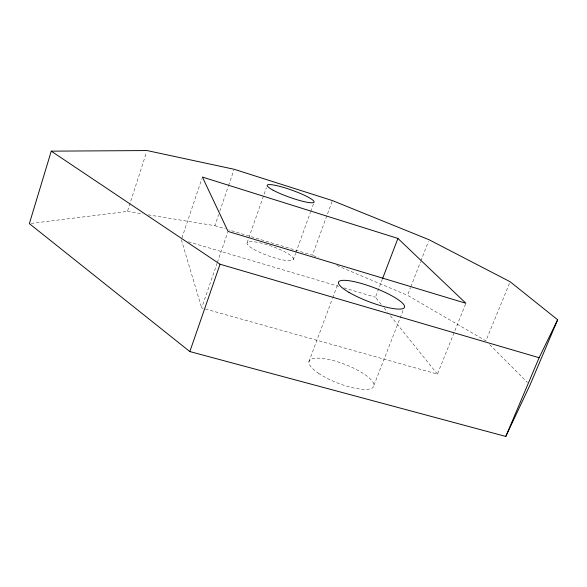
<?xml version="1.0" encoding="UTF-8"?>
<svg xmlns="http://www.w3.org/2000/svg" width="587" height="587" viewBox="0 0 587 587"><rect width="100%" height="100%" fill="white"/><g stroke="black" fill="none" stroke-linecap="round" stroke-linejoin="round"><path stroke-width="0.44" stroke-dasharray="2.94 2.2" d="M31.17 223.405L127.423 211.437L146.486 152.297M181.933 237.992L201.825 178.771M148.151 214.82L214.849 225.702L218.65 214.585M219.817 211.166L228.299 186.373M228.585 185.521L233.853 170.127M465.572 304.125L437.432 374.088L201.649 307.948L217.08 263.247M217.381 262.389L227.771 232.298M247.142 242.651L266.373 187.723M293.419 259.373A24.617 5.078 19.6 0 0 260.114 242.849A24.617 5.078 19.6 0 0 257.157 251.126A24.617 5.078 19.6 0 0 293.419 259.373L295.584 253.386M295.892 252.527L310.413 212.34M310.728 211.481L313.509 203.784M332.081 201.422L312.438 255.22L228.791 229.921M308.909 361.695L332.403 298.673M332.726 297.822L337.488 285.047M381.19 304.352L375.453 297.235L382.291 279.339M509.435 283.426L485.897 340.856L407.495 295.305L410.482 287.615M410.819 286.764L420.453 261.971M420.791 261.12L428.429 241.462M373.97 385.175L403.306 309.789M127.423 211.437L142.744 213.939M188.383 241.793L338.567 286.302M343.835 287.865L375.453 297.235M214.849 225.702L225.305 228.864M313.282 255.58L318.323 257.708M336.835 265.507L407.495 295.305M489.734 344.694L527.456 382.46M384.059 307.911L387.508 312.181M390.377 315.74L437.432 374.088M181.354 239.709L201.649 307.948M318.484 373.273A34.714 10.016 21.2 0 0 372.899 387.574A34.714 10.016 21.2 0 0 332.851 360.455A34.714 10.016 21.2 0 0 318.484 373.273"/><path stroke-width="0.88" d="M51.26 151.153L29.35 223.632L189.843 351.569L505.803 436.442L530.01 385.021L557.65 319.768L510.125 281.731L429.097 239.753L332.389 200.571L234.147 169.276L147.051 150.558L51.26 151.153L220.059 264.223L539.108 357.718L557.65 319.768M189.843 351.569L220.059 264.223M382.614 278.487L397.92 238.432L202.398 177.054L228.064 231.439L465.909 303.281L397.92 238.432M505.803 436.442L539.108 357.718M273.168 190.239A24.918 3.742 19.7 0 0 312.996 202.706A24.918 3.742 19.7 0 0 285.81 188.119A24.918 3.742 19.7 0 0 273.168 190.239M348.942 292.341A35.323 7.455 20.9 0 0 403.79 308.168A35.323 7.455 20.9 0 0 361.878 283.609A35.323 7.455 20.9 0 0 348.942 292.341"/></g></svg>
